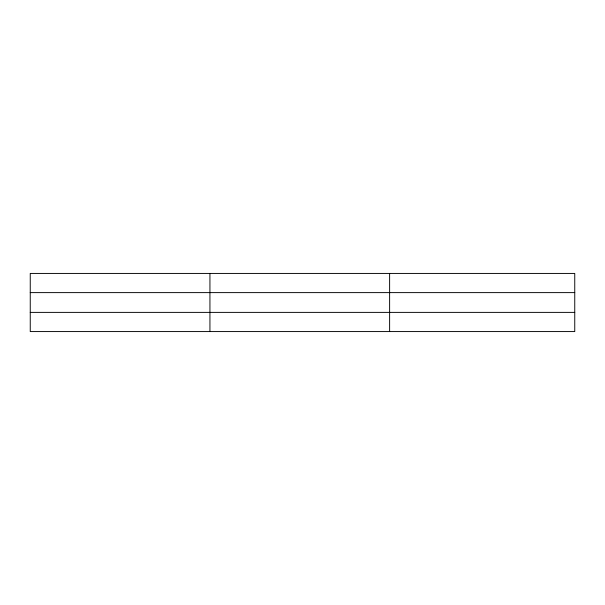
<?xml version="1.0" encoding="UTF-8"?>
<svg xmlns="http://www.w3.org/2000/svg" width="605" height="605" viewBox="0 0 605 605"><rect width="100%" height="100%" fill="white"/><g stroke="black" fill="none" stroke-linecap="round" stroke-linejoin="round"><path stroke-width="0.91" d="M209.935 331.57L209.935 273.43M389.62 331.57L389.62 273.43M574.75 292.616L574.75 273.43L30.25 273.43L30.25 331.57L574.75 331.57L574.75 292.616L30.25 292.616M30.25 312.384L574.75 312.384"/></g></svg>
